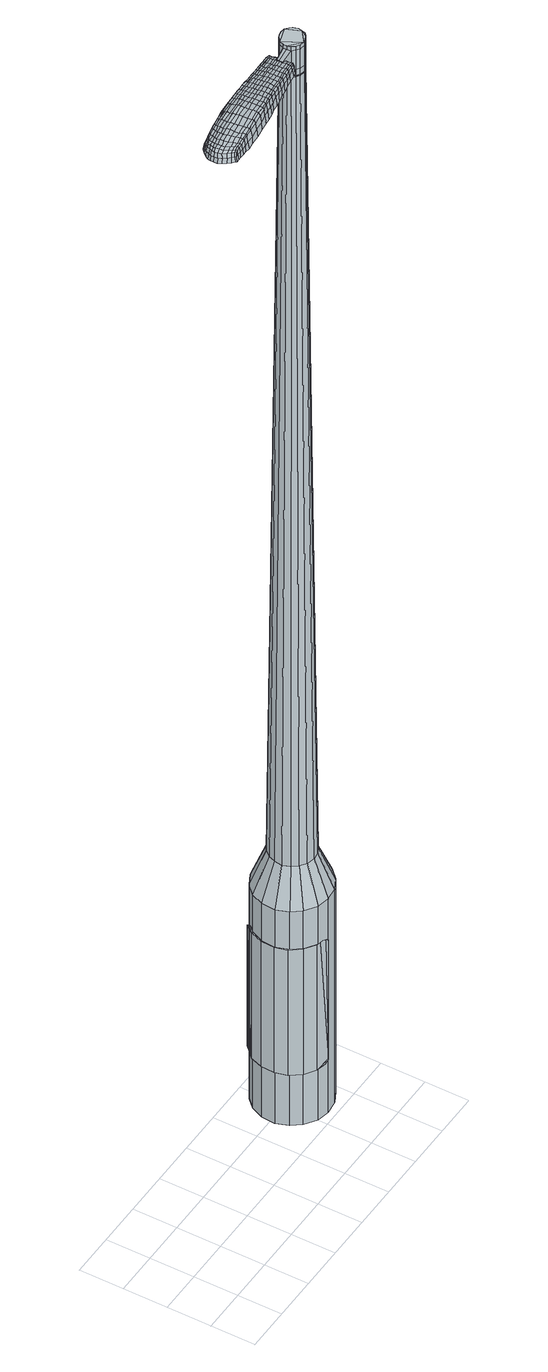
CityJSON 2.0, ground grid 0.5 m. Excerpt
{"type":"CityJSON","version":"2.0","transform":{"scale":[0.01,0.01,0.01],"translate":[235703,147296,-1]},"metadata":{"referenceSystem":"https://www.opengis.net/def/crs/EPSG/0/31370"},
"CityObjects":{
"object1":{"type":"GenericCityObject","attributes":{"cluster":427,"mean_distance_to_centroid":0.289,"new_centroid_x":235705.69,"new_centroid_y":147297.02,"mean_distance_to_camera":9.15,"H1":54.47,"H2":60.27,"Z_final":112.01,"cluster2":-1,"proj_x":235705.38,"proj_y":147294.45,"id_line":65041,"bearing_l":96.92,"distance":2.59,"orientation":"left","G_obj":186.92},"geometry":[{"type":"MultiSurface","lod":"2","boundaries":[[[0,1,2,3]],[[1,4,5,2]],[[4,6,7,5]],[[6,8,9,7]],[[8,10,11,9]],[[10,12,13,11]],[[12,14,15,13]],[[14,16,17,15]],[[16,18,19,17]],[[18,20,21,19]],[[20,22,23,21]],[[22,24,25,23]],[[24,26,27,25]],[[26,28,29,27]],[[28,30,31,29]],[[30,32,33,31]],[[32,34,35,33]],[[34,0,3,35]],[[36,37,38,39]],[[38,40,41,42]],[[41,43,42]],[[42,44,45,46]],[[45,47,46]],[[46,48,49,50]],[[49,51,50]],[[42,46,50,38]],[[50,52,39,38]],[[53,36,39]],[[2,5,7,35]],[[7,9,11,15]],[[11,13,15]],[[15,17,19,23]],[[19,21,23]],[[23,25,27,31]],[[27,29,31]],[[15,23,31,7]],[[31,33,35,7]],[[3,2,35]],[[1,0,54,55]],[[0,34,56,54]],[[34,32,57,56]],[[32,30,58,57]],[[30,28,59,58]],[[28,26,60,59]],[[26,24,61,60]],[[24,22,62,61]],[[22,20,63,62]],[[20,18,64,63]],[[18,16,65,64]],[[16,14,66,65]],[[14,12,67,66]],[[12,10,68,67]],[[10,8,69,68]],[[8,6,70,69]],[[6,4,71,70]],[[4,1,55,71]],[[55,54,72,73]],[[54,56,74,72]],[[56,57,75,74]],[[57,58,76,75]],[[58,59,77,76]],[[59,60,78,77]],[[60,61,79,78]],[[61,62,80,79]],[[62,63,81,80]],[[63,64,82,81]],[[64,65,83,82]],[[65,66,84,83]],[[66,67,85,84]],[[67,68,86,85]],[[68,69,87,86]],[[69,70,88,87]],[[70,71,89,88]],[[71,55,73,89]],[[90,91,92,93]],[[94,95,91,90]],[[96,97,95,94]],[[98,99,97,96]],[[100,101,99,98]],[[78,102,101,100]],[[79,103,102,78]],[[104,105,103,79]],[[106,107,105,104]],[[108,109,107,106]],[[110,111,109,108]],[[112,113,111,110]],[[114,115,113,112]],[[116,117,115,114]],[[118,119,117,116]],[[120,121,119,118]],[[122,123,121,120]],[[93,92,123,122]],[[124,125,126,127]],[[128,124,127,129]],[[130,128,129,131]],[[132,130,131,133]],[[134,132,133,135]],[[136,134,135,137]],[[138,136,137,139]],[[140,138,139,141]],[[142,140,141,143]],[[144,142,143,145]],[[146,144,145,147]],[[148,146,147,149]],[[150,148,149,151]],[[152,150,151,153]],[[154,152,153,155]],[[156,154,155,157]],[[73,72,90,93]],[[72,74,94,90]],[[74,75,96,94]],[[75,76,98,96]],[[76,77,100,98]],[[77,78,100]],[[80,104,79]],[[80,81,106,104]],[[81,82,108,106]],[[82,83,110,108]],[[83,84,112,110]],[[84,85,114,112]],[[85,86,116,114]],[[86,87,118,116]],[[87,88,120,118]],[[88,89,122,120]],[[89,73,93,122]],[[158,159,92,91]],[[159,160,123,92]],[[160,161,121,123]],[[161,162,119,121]],[[162,163,117,119]],[[163,164,115,117]],[[164,165,113,115]],[[165,166,111,113]],[[166,167,109,111]],[[167,168,107,109]],[[168,169,105,107]],[[169,103,105]],[[170,101,102]],[[170,171,99,101]],[[171,172,97,99]],[[172,173,95,97]],[[173,158,91,95]],[[39,52,156,174]],[[159,158,175,157]],[[53,39,174,125]],[[158,173,126,175]],[[36,53,125,124]],[[173,172,127,126]],[[37,36,124,128]],[[172,171,129,127]],[[38,37,128,130]],[[171,170,131,129]],[[40,38,130,132]],[[170,102,133,131]],[[41,40,132,134]],[[102,103,135,133]],[[43,41,134,136]],[[103,169,137,135]],[[42,43,136,138]],[[169,168,139,137]],[[44,42,138,140]],[[168,167,141,139]],[[45,44,140,142]],[[167,166,143,141]],[[47,45,142,144]],[[166,165,145,143]],[[46,47,144,146]],[[165,164,147,145]],[[48,46,146,148]],[[164,163,149,147]],[[49,48,148,150]],[[163,162,151,149]],[[51,49,150,152]],[[162,161,153,151]],[[50,51,152,154]],[[161,160,155,153]],[[52,50,154,156]],[[160,159,157,155]],[[156,157,176,177]],[[157,175,178,176]],[[175,126,179,178]],[[126,125,180,179]],[[125,174,181,180]],[[174,156,177,181]],[[182,183,184,185]],[[186,182,185,187]],[[182,186,188,189]],[[183,182,189,190]],[[191,192,193,194]],[[195,191,194,196]],[[191,195,197,198]],[[192,191,198,199]],[[200,201,202,203]],[[204,200,203,205]],[[200,204,206,207]],[[201,200,207,208]],[[209,210,211,212]],[[213,209,212,214]],[[209,213,215,216]],[[210,209,216,217]],[[218,219,220,221]],[[222,218,221,223]],[[218,222,224,225]],[[219,218,225,226]],[[227,228,229,230]],[[231,227,230,232]],[[227,231,233,234]],[[228,227,234,235]],[[236,237,238,239]],[[228,236,239,229]],[[236,228,235,240]],[[237,236,240,241]],[[242,243,244,245]],[[237,242,245,238]],[[242,237,241,246]],[[243,242,246,247]],[[248,186,187,249]],[[243,248,249,244]],[[248,243,247,250]],[[186,248,250,188]],[[251,252,253,254]],[[255,251,254,256]],[[251,255,257,258]],[[252,251,258,259]],[[260,261,262,263]],[[252,260,263,253]],[[260,252,259,264]],[[261,260,264,265]],[[266,267,268,269]],[[261,266,269,262]],[[266,261,265,270]],[[267,266,270,271]],[[272,273,274,275]],[[267,272,275,268]],[[272,267,271,276]],[[273,272,276,277]],[[278,183,190,279]],[[273,278,279,274]],[[278,273,277,280]],[[183,278,280,184]],[[281,282,283,284]],[[285,281,284,286]],[[281,285,287,288]],[[282,281,288,289]],[[290,291,292,293]],[[282,290,293,283]],[[290,282,289,294]],[[291,290,294,295]],[[296,297,298,299]],[[291,296,299,292]],[[296,291,295,300]],[[297,296,300,301]],[[302,195,196,303]],[[297,302,303,298]],[[302,297,301,304]],[[195,302,304,197]],[[305,306,307,308]],[[309,305,308,310]],[[305,309,311,312]],[[306,305,312,313]],[[314,315,316,317]],[[306,314,317,307]],[[314,306,313,318]],[[315,314,318,319]],[[320,321,322,323]],[[315,320,323,316]],[[320,315,319,324]],[[321,320,324,325]],[[326,327,328,329]],[[321,326,329,322]],[[326,321,325,330]],[[327,326,330,331]],[[332,192,199,333]],[[327,332,333,328]],[[332,327,331,334]],[[192,332,334,193]],[[335,221,220,336]],[[337,335,336,338]],[[335,337,339,340]],[[221,335,340,223]],[[341,337,338,342]],[[343,341,342,344]],[[341,343,345,346]],[[337,341,346,339]],[[347,343,344,348]],[[349,347,348,350]],[[347,349,351,352]],[[343,347,352,345]],[[353,349,350,354]],[[355,353,354,356]],[[353,355,357,358]],[[349,353,358,351]],[[359,355,356,360]],[[210,359,360,211]],[[359,210,217,361]],[[355,359,361,357]],[[362,363,208,207]],[[364,362,207,206]],[[362,364,365,366]],[[363,362,366,367]],[[368,369,367,366]],[[370,368,366,365]],[[368,370,371,372]],[[369,368,372,373]],[[374,375,373,372]],[[376,374,372,371]],[[374,376,377,378]],[[375,374,378,379]],[[380,381,379,378]],[[382,380,378,377]],[[380,382,215,213]],[[381,380,213,214]],[[383,384,385,386]],[[285,383,386,287]],[[383,285,286,387]],[[384,383,387,388]],[[389,204,205,390]],[[384,389,390,385]],[[389,384,388,391]],[[204,389,391,206]],[[392,393,394,395]],[[231,392,395,233]],[[392,231,232,396]],[[393,392,396,397]],[[398,399,400,401]],[[393,398,401,394]],[[398,393,397,402]],[[399,398,402,403]],[[404,201,208,405]],[[399,404,405,400]],[[404,399,403,406]],[[201,404,406,202]],[[407,408,409,410]],[[189,407,410,190]],[[407,189,188,411]],[[408,407,411,412]],[[413,414,415,416]],[[408,413,416,409]],[[413,408,412,417]],[[414,413,417,418]],[[419,212,211,420]],[[414,419,420,415]],[[419,414,418,421]],[[212,419,421,214]],[[422,423,424,425]],[[194,422,425,196]],[[422,194,193,426]],[[423,422,426,427]],[[428,216,215,429]],[[423,428,429,424]],[[428,423,427,430]],[[216,428,430,217]],[[431,432,433,434]],[[309,431,434,311]],[[431,309,310,435]],[[432,431,435,436]],[[437,222,223,438]],[[432,437,438,433]],[[437,432,436,439]],[[222,437,439,224]],[[440,441,442,443]],[[255,440,443,257]],[[440,255,256,444]],[[441,440,444,445]],[[446,447,448,449]],[[441,446,449,442]],[[446,441,445,450]],[[447,446,450,451]],[[452,219,226,453]],[[447,452,453,448]],[[452,447,451,454]],[[219,452,454,220]],[[455,456,445,444]],[[254,455,444,256]],[[455,254,253,457]],[[456,455,457,458]],[[459,460,451,450]],[[456,459,450,445]],[[459,456,458,461]],[[460,459,461,462]],[[463,336,220,454]],[[460,463,454,451]],[[463,460,462,464]],[[336,463,464,338]],[[465,466,467,468]],[[312,465,468,313]],[[465,312,311,434]],[[466,465,434,433]],[[469,340,339,470]],[[466,469,470,467]],[[469,466,433,438]],[[340,469,438,223]],[[471,472,458,457]],[[263,471,457,253]],[[471,263,262,473]],[[472,471,473,474]],[[475,476,462,461]],[[472,475,461,458]],[[475,472,474,477]],[[476,475,477,478]],[[479,342,338,464]],[[476,479,464,462]],[[479,476,478,480]],[[342,479,480,344]],[[481,482,483,484]],[[318,481,484,319]],[[481,318,313,468]],[[482,481,468,467]],[[485,346,345,486]],[[482,485,486,483]],[[485,482,467,470]],[[346,485,470,339]],[[487,488,474,473]],[[269,487,473,262]],[[487,269,268,489]],[[488,487,489,490]],[[491,492,478,477]],[[488,491,477,474]],[[491,488,490,493]],[[492,491,493,494]],[[495,348,344,480]],[[492,495,480,478]],[[495,492,494,496]],[[348,495,496,350]],[[497,498,499,500]],[[324,497,500,325]],[[497,324,319,484]],[[498,497,484,483]],[[501,352,351,502]],[[498,501,502,499]],[[501,498,483,486]],[[352,501,486,345]],[[503,504,490,489]],[[275,503,489,268]],[[503,275,274,505]],[[504,503,505,506]],[[507,508,494,493]],[[504,507,493,490]],[[507,504,506,509]],[[508,507,509,510]],[[511,354,350,496]],[[508,511,496,494]],[[511,508,510,512]],[[354,511,512,356]],[[513,514,515,516]],[[330,513,516,331]],[[513,330,325,500]],[[514,513,500,499]],[[517,358,357,518]],[[514,517,518,515]],[[517,514,499,502]],[[358,517,502,351]],[[519,520,506,505]],[[279,519,505,274]],[[519,279,190,410]],[[520,519,410,409]],[[521,522,510,509]],[[520,521,509,506]],[[521,520,409,416]],[[522,521,416,415]],[[523,360,356,512]],[[522,523,512,510]],[[523,522,415,420]],[[360,523,420,211]],[[524,525,427,426]],[[334,524,426,193]],[[524,334,331,516]],[[525,524,516,515]],[[526,361,217,430]],[[525,526,430,427]],[[526,525,515,518]],[[361,526,518,357]],[[527,528,388,387]],[[284,527,387,286]],[[527,284,283,529]],[[528,527,529,530]],[[531,364,206,391]],[[528,531,391,388]],[[531,528,530,532]],[[364,531,532,365]],[[533,534,535,536]],[[234,533,536,235]],[[533,234,233,395]],[[534,533,395,394]],[[537,538,539,540]],[[534,537,540,535]],[[537,534,394,401]],[[538,537,401,400]],[[541,363,367,542]],[[538,541,542,539]],[[541,538,400,405]],[[363,541,405,208]],[[543,544,530,529]],[[293,543,529,283]],[[543,293,292,545]],[[544,543,545,546]],[[547,370,365,532]],[[544,547,532,530]],[[547,544,546,548]],[[370,547,548,371]],[[549,550,551,552]],[[240,549,552,241]],[[549,240,235,536]],[[550,549,536,535]],[[553,554,555,556]],[[550,553,556,551]],[[553,550,535,540]],[[554,553,540,539]],[[557,369,373,558]],[[554,557,558,555]],[[557,554,539,542]],[[369,557,542,367]],[[559,560,546,545]],[[299,559,545,292]],[[559,299,298,561]],[[560,559,561,562]],[[563,376,371,548]],[[560,563,548,546]],[[563,560,562,564]],[[376,563,564,377]],[[565,566,567,568]],[[246,565,568,247]],[[565,246,241,552]],[[566,565,552,551]],[[569,570,571,572]],[[566,569,572,567]],[[569,566,551,556]],[[570,569,556,555]],[[573,375,379,574]],[[570,573,574,571]],[[573,570,555,558]],[[375,573,558,373]],[[575,576,562,561]],[[303,575,561,298]],[[575,303,196,425]],[[576,575,425,424]],[[577,382,377,564]],[[576,577,564,562]],[[577,576,424,429]],[[382,577,429,215]],[[578,579,412,411]],[[250,578,411,188]],[[578,250,247,568]],[[579,578,568,567]],[[580,581,418,417]],[[579,580,417,412]],[[580,579,567,572]],[[581,580,572,571]],[[582,381,214,421]],[[581,582,421,418]],[[582,581,571,574]],[[381,582,574,379]],[[583,584,585,586]],[[586,585,587,588]],[[589,587,585,590]],[[590,585,584,591]],[[592,593,594,595]],[[595,594,596,597]],[[598,596,594,599]],[[599,594,593,600]],[[601,602,603,604]],[[604,603,605,606]],[[607,605,603,608]],[[608,603,602,609]],[[610,611,612,613]],[[613,612,614,615]],[[616,614,612,617]],[[617,612,611,618]],[[619,620,621,622]],[[622,621,623,624]],[[625,623,621,626]],[[626,621,620,627]],[[628,629,630,631]],[[631,630,632,633]],[[634,632,630,635]],[[635,630,629,636]],[[637,638,639,640]],[[640,639,629,628]],[[636,629,639,641]],[[641,639,638,642]],[[643,644,645,646]],[[646,645,638,637]],[[642,638,645,647]],[[647,645,644,648]],[[588,587,649,650]],[[650,649,644,643]],[[648,644,649,651]],[[651,649,587,589]],[[652,653,654,655]],[[655,654,656,657]],[[658,656,654,659]],[[659,654,653,660]],[[661,662,663,664]],[[664,663,653,652]],[[660,653,663,665]],[[665,663,662,666]],[[667,668,669,670]],[[670,669,662,661]],[[666,662,669,671]],[[671,669,668,672]],[[673,674,675,676]],[[676,675,668,667]],[[672,668,675,677]],[[677,675,674,678]],[[591,584,679,680]],[[680,679,674,673]],[[678,674,679,681]],[[681,679,584,583]],[[682,683,684,685]],[[685,684,686,687]],[[688,686,684,689]],[[689,684,683,690]],[[691,692,693,694]],[[694,693,683,682]],[[690,683,693,695]],[[695,693,692,696]],[[697,698,699,700]],[[700,699,692,691]],[[696,692,699,701]],[[701,699,698,702]],[[597,596,703,704]],[[704,703,698,697]],[[702,698,703,705]],[[705,703,596,598]],[[706,707,708,709]],[[709,708,710,711]],[[712,710,708,713]],[[713,708,707,714]],[[715,716,717,718]],[[718,717,707,706]],[[714,707,717,719]],[[719,717,716,720]],[[721,722,723,724]],[[724,723,716,715]],[[720,716,723,725]],[[725,723,722,726]],[[727,728,729,730]],[[730,729,722,721]],[[726,722,729,731]],[[731,729,728,732]],[[600,593,733,734]],[[734,733,728,727]],[[732,728,733,735]],[[735,733,593,592]],[[619,622,736,737]],[[737,736,738,739]],[[740,738,736,741]],[[741,736,622,624]],[[739,738,742,743]],[[743,742,744,745]],[[746,744,742,747]],[[747,742,738,740]],[[745,744,748,749]],[[749,748,750,751]],[[752,750,748,753]],[[753,748,744,746]],[[751,750,754,755]],[[755,754,756,757]],[[758,756,754,759]],[[759,754,750,752]],[[757,756,760,761]],[[761,760,611,610]],[[618,611,760,762]],[[762,760,756,758]],[[609,763,764,608]],[[608,764,765,607]],[[766,765,764,767]],[[767,764,763,768]],[[768,769,770,767]],[[767,770,771,766]],[[772,771,770,773]],[[773,770,769,774]],[[774,775,776,773]],[[773,776,777,772]],[[778,777,776,779]],[[779,776,775,780]],[[780,781,782,779]],[[779,782,783,778]],[[616,783,782,614]],[[614,782,781,615]],[[784,785,786,787]],[[787,786,686,688]],[[687,686,786,788]],[[788,786,785,789]],[[606,605,790,791]],[[791,790,785,784]],[[789,785,790,792]],[[792,790,605,607]],[[793,794,795,796]],[[796,795,632,634]],[[633,632,795,797]],[[797,795,794,798]],[[799,800,801,802]],[[802,801,794,793]],[[798,794,801,803]],[[803,801,800,804]],[[609,602,805,806]],[[806,805,800,799]],[[804,800,805,807]],[[807,805,602,601]],[[808,809,810,811]],[[811,810,590,591]],[[589,590,810,812]],[[812,810,809,813]],[[814,815,816,817]],[[817,816,809,808]],[[813,809,816,818]],[[818,816,815,819]],[[610,613,820,821]],[[821,820,815,814]],[[819,815,820,822]],[[822,820,613,615]],[[823,824,825,826]],[[826,825,595,597]],[[592,595,825,827]],[[827,825,824,828]],[[616,617,829,830]],[[830,829,824,823]],[[828,824,829,831]],[[831,829,617,618]],[[832,833,834]],[[834,833,710,712]],[[711,710,833,835]],[[835,833,832,836]],[[624,623,837,838]],[[838,837,832,834]],[[836,832,837,839]],[[839,837,623,625]],[[840,841,842]],[[842,841,656,658]],[[657,656,841,843]],[[843,841,840,844]],[[845,846,847,848]],[[848,847,840,842]],[[844,840,847,849]],[[849,847,846,850]],[[627,620,851,852]],[[852,851,846,845]],[[850,846,851,853]],[[853,851,620,619]],[[844,854,843]],[[843,854,655,657]],[[652,655,854,855]],[[855,854,856]],[[850,857,858,849]],[[849,858,854,844]],[[856,854,858,859]],[[859,858,857,860]],[[619,737,177,853]],[[853,177,857,850]],[[860,857,177,861]],[[861,177,737,739]],[[862,863,864,865]],[[865,864,713,714]],[[712,713,864,834]],[[864,863,834]],[[740,741,866,867]],[[867,866,863,862]],[[834,863,866,838]],[[838,866,741,624]],[[856,868,869,855]],[[855,869,664,652]],[[661,664,869,870]],[[870,869,868,871]],[[860,872,873,859]],[[859,873,868,856]],[[871,868,873,874]],[[874,873,872,875]],[[739,743,876,861]],[[861,876,872,860]],[[875,872,876,877]],[[877,876,743,745]],[[878,879,880,881]],[[881,880,719,720]],[[714,719,880,865]],[[865,880,879,862]],[[746,747,882,883]],[[883,882,879,878]],[[862,879,882,867]],[[867,882,747,740]],[[871,884,885,870]],[[870,885,670,661]],[[667,670,885,886]],[[886,885,884,887]],[[875,888,889,874]],[[874,889,884,871]],[[887,884,889,890]],[[890,889,888,891]],[[745,749,892,877]],[[877,892,888,875]],[[891,888,892,893]],[[893,892,749,751]],[[894,895,896,897]],[[897,896,725,726]],[[720,725,896,881]],[[881,896,895,878]],[[752,753,898,899]],[[899,898,895,894]],[[878,895,898,883]],[[883,898,753,746]],[[887,900,901,886]],[[886,901,676,667]],[[673,676,901,902]],[[902,901,900,903]],[[891,904,905,890]],[[890,905,900,887]],[[903,900,905,906]],[[906,905,904,907]],[[751,755,908,893]],[[893,908,904,891]],[[907,904,908,909]],[[909,908,755,757]],[[910,911,912,913]],[[913,912,731,732]],[[726,731,912,897]],[[897,912,911,894]],[[758,759,914,915]],[[915,914,911,910]],[[894,911,914,899]],[[899,914,759,752]],[[903,916,917,902]],[[902,917,680,673]],[[591,680,917,811]],[[811,917,916,808]],[[907,918,919,906]],[[906,919,916,903]],[[808,916,919,817]],[[817,919,918,814]],[[757,761,920,909]],[[909,920,918,907]],[[814,918,920,821]],[[821,920,761,610]],[[828,921,922,827]],[[827,922,735,592]],[[732,735,922,913]],[[913,922,921,910]],[[618,762,923,831]],[[831,923,921,828]],[[910,921,923,915]],[[915,923,762,758]],[[789,924,925,788]],[[788,925,685,687]],[[682,685,925,926]],[[926,925,924,927]],[[607,765,928,792]],[[792,928,924,789]],[[927,924,928,929]],[[929,928,765,766]],[[930,931,932,933]],[[933,932,635,636]],[[634,635,932,796]],[[796,932,931,793]],[[934,935,936,937]],[[937,936,931,930]],[[793,931,936,802]],[[802,936,935,799]],[[768,763,938,939]],[[939,938,935,934]],[[799,935,938,806]],[[806,938,763,609]],[[927,940,941,926]],[[926,941,694,682]],[[691,694,941,942]],[[942,941,940,943]],[[766,771,944,929]],[[929,944,940,927]],[[943,940,944,945]],[[945,944,771,772]],[[946,947,948,949]],[[949,948,641,642]],[[636,641,948,933]],[[933,948,947,930]],[[950,951,952,953]],[[953,952,947,946]],[[930,947,952,937]],[[937,952,951,934]],[[774,769,954,955]],[[955,954,951,950]],[[934,951,954,939]],[[939,954,769,768]],[[943,956,957,942]],[[942,957,700,691]],[[697,700,957,958]],[[958,957,956,959]],[[772,777,960,945]],[[945,960,956,943]],[[959,956,960,961]],[[961,960,777,778]],[[962,963,964,965]],[[965,964,647,648]],[[642,647,964,949]],[[949,964,963,946]],[[966,967,968,969]],[[969,968,963,962]],[[946,963,968,953]],[[953,968,967,950]],[[780,775,970,971]],[[971,970,967,966]],[[950,967,970,955]],[[955,970,775,774]],[[959,972,973,958]],[[958,973,704,697]],[[597,704,973,826]],[[826,973,972,823]],[[778,783,974,961]],[[961,974,972,959]],[[823,972,974,830]],[[830,974,783,616]],[[813,975,976,812]],[[812,976,651,589]],[[648,651,976,965]],[[965,976,975,962]],[[819,977,978,818]],[[818,978,975,813]],[[962,975,978,969]],[[969,978,977,966]],[[615,781,979,822]],[[822,979,977,819]],[[966,977,979,971]],[[971,979,781,780]],[[583,586,185,184]],[[586,588,187,185]],[[598,599,198,197]],[[599,600,199,198]],[[601,604,203,202]],[[604,606,205,203]],[[625,626,225,224]],[[626,627,226,225]],[[628,631,230,229]],[[631,633,232,230]],[[637,640,239,238]],[[640,628,229,239]],[[643,646,245,244]],[[646,637,238,245]],[[588,650,249,187]],[[650,643,244,249]],[[658,659,258,257]],[[659,660,259,258]],[[660,665,264,259]],[[665,666,265,264]],[[666,671,270,265]],[[671,672,271,270]],[[672,677,276,271]],[[677,678,277,276]],[[678,681,280,277]],[[681,583,184,280]],[[688,689,288,287]],[[689,690,289,288]],[[690,695,294,289]],[[695,696,295,294]],[[696,701,300,295]],[[701,702,301,300]],[[702,705,304,301]],[[705,598,197,304]],[[706,709,308,307]],[[709,711,310,308]],[[715,718,317,316]],[[718,706,307,317]],[[721,724,323,322]],[[724,715,316,323]],[[727,730,329,328]],[[730,721,322,329]],[[600,734,333,199]],[[734,727,328,333]],[[784,787,386,385]],[[787,688,287,386]],[[606,791,390,205]],[[791,784,385,390]],[[633,797,396,232]],[[797,798,397,396]],[[798,803,402,397]],[[803,804,403,402]],[[804,807,406,403]],[[807,601,202,406]],[[711,835,435,310]],[[835,836,436,435]],[[836,839,439,436]],[[839,625,224,439]],[[842,443,442]],[[842,658,257,443]],[[845,848,449,448]],[[848,842,442,449]],[[627,852,453,226]],[[852,845,448,453]],[[980,981,982,983]],[[984,985,983,982]],[[986,987,988,989]],[[990,991,992,993]],[[981,994,995,982]],[[996,984,982,995]],[[997,986,989,998]],[[999,1000,991,990]],[[994,1001,1002,995]],[[1002,1003,996,995]],[[1004,997,998,1005]],[[1006,1000,999,1007]],[[1001,1008,1009,1002]],[[1009,1010,1003,1002]],[[1011,1004,1005,1012]],[[1013,1006,1007,1014]],[[1015,1016,1017,1018]],[[1019,1020,1016,1015]],[[1019,1021,1022,1020]],[[1021,1023,1024,1022]],[[1025,1026,1027,1028]],[[1029,1030,1026,1025]],[[1031,1032,1030,1029]],[[1033,1034,1032,1031]],[[1028,1017,1016,1025]],[[1025,1016,1020,1029]],[[1020,1022,1031,1029]],[[1022,1024,1033,1031]],[[989,988,985,984]],[[998,989,984,996]],[[1003,1005,998,996]],[[1010,1012,1005,1003]],[[990,993,987,986]],[[999,990,986,997]],[[1007,999,997,1004]],[[1014,1007,1004,1011]],[[991,1015,1018,992]],[[1000,1019,1015,991]],[[1021,1019,1000,1006]],[[1023,1021,1006,1013]],[[1035,1036,1037,1038]],[[1037,1039,1040,1041]],[[1037,1041,1042,1043]],[[1037,1043,1038]],[[1044,1035,1038,1045]],[[1046,1045,1038,1047]],[[1048,1047,1038]],[[1049,1037,1036,1050]],[[1051,1049,1050,1052]],[[1053,1051,1052,1054]],[[1055,1053,1054,1056]],[[1057,1055,1056,1058]],[[1058,1059,1060,1061]],[[1058,1061,1062,1063]],[[1058,1063,1064,1065]],[[1064,1066,1067,1068]],[[1064,1068,1069,1070]],[[1064,1070,1065]],[[1058,1065,1057]],[[1071,1072,1036,1035]],[[1073,1074,1039,1037]],[[1075,1076,1048,1038]],[[1072,1077,1050,1036]],[[1078,1073,1037,1049]],[[1077,1079,1052,1050]],[[1080,1078,1049,1051]],[[1079,1081,1054,1052]],[[1082,1080,1051,1053]],[[1081,1083,1056,1054]],[[1084,1082,1053,1055]],[[1083,1085,1058,1056]],[[1086,1084,1055,1057]],[[1085,1087,1059,1058]],[[1088,1089,1066,1064]],[[1090,1086,1057,1065]],[[1060,1059,1087,1091]],[[1061,1060,1091,1092]],[[1062,1061,1092,1093]],[[1063,1062,1093,1094]],[[1064,1063,1094,1088]],[[1095,1071,1035,1044]],[[1096,1095,1044,1045]],[[1097,1096,1045,1046]],[[1098,1097,1046,1047]],[[1076,1098,1047,1048]],[[1040,1039,1074,1099]],[[1067,1066,1089,1100]],[[1041,1040,1099,1101]],[[1042,1041,1101,1102]],[[1043,1042,1102,1103]],[[1038,1043,1103,1075]],[[1068,1067,1100,1104]],[[1069,1068,1104,1105]],[[1070,1069,1105,1106]],[[1065,1070,1106,1090]]]}]}
},
"vertices":[
[225,95,384],[226,110,384],[226,110,96],[225,95,96],[232,124,384],[232,124,96],[242,134,384],[242,134,96],[255,141,384],[255,141,96],[270,143,384],[270,143,96],[284,139,384],[284,139,96],[296,131,384],[296,131,96],[305,120,384],[305,120,96],[309,106,384],[309,106,96],[309,91,384],[309,91,96],[303,77,384],[303,77,96],[293,67,384],[293,67,96],[280,60,384],[280,60,96],[265,58,384],[265,58,96],[251,61,384],[251,61,96],[238,70,384],[238,70,96],[230,81,384],[230,81,96],[258,91,1524],[262,88,1524],[267,87,1524],[254,99,1524],[271,88,1524],[275,90,1524],[280,97,1524],[279,93,1524],[281,102,1524],[279,107,1524],[273,113,1524],[277,110,1524],[268,114,1524],[263,113,1524],[256,108,1524],[259,111,1524],[254,103,1524],[255,94,1524],[242,97,429],[243,106,429],[245,89,429],[250,82,429],[257,77,429],[266,75,429],[275,76,429],[282,80,429],[288,87,429],[292,95,429],[292,103,429],[290,112,429],[285,119,429],[277,124,429],[269,126,429],[260,125,429],[252,121,429],[246,114,429],[254,99,1483],[254,103,1483],[255,94,1483],[258,91,1483],[262,88,1483],[267,87,1483],[271,88,1483],[275,90,1483],[279,93,1483],[280,97,1483],[281,102,1483],[279,107,1483],[277,110,1483],[273,113,1483],[268,114,1483],[263,113,1483],[259,111,1483],[256,108,1483],[255,99,1483],[255,99,1485],[255,103,1485],[255,103,1483],[256,95,1483],[256,95,1485],[259,91,1483],[259,91,1485],[262,89,1483],[262,89,1485],[267,88,1483],[267,88,1485],[271,88,1485],[275,90,1485],[278,93,1483],[278,93,1485],[280,98,1483],[280,98,1485],[280,102,1483],[280,102,1485],[279,106,1483],[279,106,1485],[276,110,1483],[276,110,1485],[272,112,1483],[272,112,1485],[268,113,1483],[268,113,1485],[264,113,1483],[264,113,1485],[260,111,1483],[260,111,1485],[257,107,1483],[257,107,1485],[258,91,1519],[255,94,1519],[255,94,1493],[258,91,1493],[262,88,1519],[262,88,1493],[267,87,1519],[267,87,1493],[271,88,1519],[271,88,1493],[275,90,1519],[275,90,1493],[279,93,1519],[279,93,1493],[280,97,1519],[280,97,1493],[281,102,1519],[281,102,1493],[279,107,1519],[279,107,1493],[277,110,1519],[277,110,1493],[273,113,1519],[273,113,1493],[268,114,1519],[268,114,1493],[263,113,1519],[263,113,1493],[259,111,1519],[259,111,1493],[256,108,1519],[256,108,1493],[254,103,1519],[254,103,1493],[254,99,1485],[254,103,1485],[256,108,1485],[259,111,1485],[263,113,1485],[268,114,1485],[273,113,1485],[277,110,1485],[279,107,1485],[281,102,1485],[280,97,1485],[279,93,1485],[267,87,1485],[262,88,1485],[258,91,1485],[255,94,1485],[254,99,1519],[254,99,1493],[235,100,1513],[235,100,1518],[235,97,1513],[236,93,1513],[236,93,1518],[235,97,1518],[160,107,1519],[167,108,1518],[165,109,1509],[158,108,1510],[151,106,1519],[150,108,1510],[152,105,1526],[161,106,1525],[168,106,1525],[164,69,1519],[171,70,1518],[172,72,1525],[165,70,1525],[155,67,1519],[156,69,1526],[154,66,1510],[163,67,1510],[170,68,1509],[89,77,1519],[89,81,1519],[88,81,1513],[88,77,1513],[91,73,1519],[90,73,1513],[92,74,1524],[91,78,1524],[90,81,1524],[163,86,1530],[170,87,1529],[169,90,1529],[162,90,1530],[153,85,1531],[153,89,1531],[154,81,1530],[163,83,1530],[170,84,1529],[243,96,1512],[242,99,1512],[241,99,1517],[241,96,1517],[243,93,1512],[242,93,1517],[242,93,1506],[242,96,1506],[241,99,1506],[101,99,1519],[104,99,1519],[103,101,1512],[100,100,1512],[99,98,1518],[98,99,1512],[99,97,1522],[101,97,1523],[105,98,1524],[109,100,1519],[114,102,1519],[113,103,1512],[108,102,1512],[109,99,1524],[115,100,1525],[120,103,1519],[128,104,1519],[127,105,1511],[119,104,1511],[121,101,1526],[129,102,1526],[139,105,1519],[138,106,1510],[140,104,1526],[233,112,1513],[226,111,1513],[227,110,1518],[234,111,1517],[239,112,1512],[238,111,1516],[238,113,1506],[232,113,1507],[225,112,1507],[218,111,1514],[211,110,1515],[212,109,1520],[219,110,1519],[217,112,1507],[209,112,1507],[203,110,1515],[196,110,1516],[197,108,1522],[204,109,1521],[202,111,1508],[194,111,1508],[188,109,1517],[181,109,1517],[182,107,1524],[190,108,1523],[187,110,1508],[180,110,1509],[174,108,1518],[175,107,1524],[172,109,1509],[104,63,1519],[108,63,1519],[108,64,1524],[105,64,1523],[102,63,1518],[103,64,1522],[101,62,1512],[104,62,1512],[107,62,1512],[113,63,1519],[118,63,1519],[119,65,1525],[113,64,1524],[112,62,1512],[117,62,1512],[124,64,1519],[132,64,1519],[133,66,1526],[125,65,1526],[123,62,1511],[131,63,1511],[144,66,1519],[144,67,1526],[143,64,1510],[237,82,1513],[229,80,1513],[229,79,1507],[236,80,1507],[242,83,1512],[242,82,1506],[241,84,1516],[237,83,1517],[230,82,1518],[222,79,1514],[215,78,1515],[214,76,1507],[221,78,1507],[223,80,1519],[215,79,1520],[207,76,1515],[200,75,1516],[199,73,1508],[206,75,1508],[208,78,1521],[201,76,1522],[193,74,1517],[185,72,1517],[184,71,1509],[192,72,1508],[193,75,1523],[186,74,1524],[178,71,1518],[177,69,1509],[179,73,1524],[236,96,1519],[236,98,1519],[229,95,1520],[228,97,1520],[229,92,1520],[236,93,1519],[221,94,1522],[221,96,1522],[214,93,1523],[214,96,1523],[214,90,1523],[222,91,1521],[207,92,1524],[206,95,1524],[199,91,1525],[199,94,1525],[200,88,1525],[207,89,1524],[192,90,1526],[191,93,1526],[184,89,1527],[184,92,1527],[185,86,1527],[192,87,1526],[177,88,1528],[177,91,1528],[178,85,1528],[94,78,1527],[93,82,1527],[95,74,1526],[99,75,1527],[98,78,1528],[98,82,1528],[104,79,1529],[104,83,1529],[106,75,1528],[113,76,1530],[112,80,1530],[111,84,1530],[119,81,1531],[119,85,1531],[120,77,1530],[129,78,1531],[128,82,1531],[128,86,1531],[141,84,1531],[140,87,1531],[141,80,1531],[100,64,1518],[97,66,1519],[96,65,1513],[99,63,1513],[101,65,1523],[99,67,1523],[94,69,1519],[93,69,1513],[95,70,1524],[97,96,1518],[95,95,1518],[96,94,1523],[98,96,1523],[96,97,1513],[94,95,1513],[92,92,1519],[90,88,1519],[92,88,1524],[94,92,1523],[91,92,1513],[89,88,1513],[89,85,1519],[91,85,1524],[88,85,1513],[161,104,1528],[161,102,1528],[168,103,1528],[168,105,1527],[152,103,1528],[152,101,1529],[161,99,1529],[162,96,1530],[169,97,1529],[169,100,1528],[152,99,1529],[153,95,1530],[162,93,1530],[169,94,1529],[153,92,1531],[165,72,1528],[164,74,1529],[156,73,1529],[156,71,1528],[172,73,1527],[172,75,1528],[164,78,1529],[155,77,1530],[171,79,1528],[244,84,1512],[244,86,1512],[243,87,1517],[243,85,1517],[243,83,1506],[243,85,1506],[243,90,1512],[242,90,1517],[243,89,1506],[241,111,1512],[241,109,1512],[240,110,1506],[240,112,1506],[240,110,1517],[240,109,1517],[241,107,1512],[242,104,1512],[241,105,1506],[240,107,1506],[240,106,1517],[241,104,1517],[242,102,1512],[241,102,1506],[241,101,1517],[234,110,1519],[235,108,1519],[227,109,1520],[227,107,1520],[235,106,1519],[235,103,1519],[227,105,1520],[228,102,1520],[236,101,1519],[228,100,1520],[237,84,1519],[237,86,1519],[230,85,1520],[230,83,1520],[237,89,1519],[229,88,1520],[220,108,1521],[220,107,1521],[212,108,1522],[212,106,1522],[220,104,1521],[220,102,1521],[213,104,1522],[213,101,1523],[221,99,1522],[213,98,1523],[223,82,1521],[222,84,1521],[215,82,1522],[215,80,1522],[222,87,1521],[215,86,1522],[205,107,1523],[205,106,1523],[197,107,1524],[198,105,1524],[205,103,1523],[206,100,1524],[198,102,1525],[198,100,1525],[206,97,1524],[199,97,1525],[208,79,1523],[208,81,1523],[200,80,1524],[201,78,1524],[207,85,1524],[200,84,1525],[190,106,1525],[190,104,1525],[183,106,1526],[183,104,1526],[190,102,1526],[191,99,1526],[183,101,1527],[183,98,1527],[191,96,1526],[184,95,1527],[193,77,1525],[193,79,1525],[186,78,1526],[186,75,1526],[193,83,1526],[185,82,1527],[175,105,1527],[176,103,1527],[176,101,1527],[176,98,1528],[176,94,1528],[179,74,1527],[179,77,1527],[178,80,1528],[103,65,1525],[101,67,1525],[107,65,1526],[105,67,1526],[98,70,1526],[102,70,1527],[100,96,1525],[98,94,1525],[102,95,1526],[104,97,1525],[96,92,1525],[95,89,1526],[99,89,1527],[100,93,1526],[94,85,1526],[98,86,1527],[112,66,1526],[110,67,1527],[118,66,1527],[117,68,1528],[108,71,1528],[115,72,1529],[109,98,1526],[107,96,1527],[114,97,1528],[115,99,1527],[106,93,1527],[105,90,1528],[112,91,1529],[113,94,1528],[104,87,1528],[111,87,1530],[124,66,1528],[123,69,1529],[133,67,1528],[132,70,1529],[121,72,1529],[130,73,1530],[121,100,1528],[120,98,1528],[128,99,1529],[129,101,1528],[119,95,1529],[119,92,1530],[128,93,1530],[128,96,1530],[118,88,1530],[127,89,1531],[144,69,1529],[144,71,1529],[142,75,1530],[141,102,1528],[140,100,1529],[140,97,1530],[140,94,1530],[140,91,1531],[165,107,1509],[167,106,1518],[160,105,1518],[158,106,1509],[151,104,1519],[150,106,1510],[152,103,1525],[161,104,1525],[168,104,1525],[171,73,1525],[171,72,1518],[164,71,1518],[164,72,1525],[155,69,1519],[156,71,1525],[154,68,1510],[162,69,1509],[170,70,1509],[90,81,1513],[91,81,1519],[91,78,1519],[90,78,1513],[93,74,1519],[92,74,1513],[94,75,1524],[93,78,1524],[92,81,1524],[169,90,1528],[169,87,1528],[162,86,1529],[162,90,1529],[153,85,1529],[153,88,1529],[154,82,1529],[163,83,1529],[170,84,1528],[239,98,1516],[240,99,1512],[240,96,1512],[240,96,1516],[241,93,1512],[240,93,1516],[240,93,1506],[240,96,1506],[239,99,1506],[104,99,1512],[105,97,1519],[102,97,1518],[101,98,1512],[100,96,1518],[99,97,1512],[100,95,1522],[102,96,1523],[105,96,1523],[114,101,1512],[115,100,1519],[109,99,1519],[108,100,1512],[110,97,1524],[116,98,1525],[127,103,1511],[128,102,1519],[121,101,1519],[119,102,1511],[121,99,1525],[129,100,1526],[140,103,1519],[138,104,1510],[141,102,1526],[227,108,1518],[226,109,1513],[233,110,1513],[234,109,1517],[238,110,1512],[238,109,1515],[237,111,1506],[232,111,1506],[225,110,1507],[212,107,1520],[211,108,1514],[218,109,1514],[219,108,1519],[217,110,1507],[210,110,1507],[197,106,1522],[196,108,1516],[203,108,1515],[204,107,1521],[202,109,1508],[195,109,1508],[182,105,1523],[181,107,1517],[188,107,1516],[189,106,1522],[187,108,1508],[180,108,1508],[174,106,1517],[175,105,1524],[172,107,1509],[108,66,1523],[108,65,1519],[105,65,1518],[105,66,1523],[103,65,1518],[103,66,1522],[102,64,1512],[104,64,1512],[107,63,1512],[119,67,1525],[118,65,1519],[113,65,1519],[113,66,1524],[112,64,1512],[117,64,1512],[133,68,1526],[132,66,1519],[124,66,1519],[125,67,1525],[123,64,1511],[131,65,1511],[143,68,1519],[144,69,1526],[142,66,1510],[228,81,1507],[229,82,1513],[236,84,1513],[235,82,1506],[241,85,1512],[240,84,1506],[240,85,1515],[237,85,1517],[229,83,1518],[213,78,1507],[214,80,1514],[221,81,1514],[221,80,1507],[222,82,1519],[215,81,1520],[198,75,1508],[199,77,1516],[207,78,1515],[206,77,1508],[207,80,1521],[200,78,1522],[184,73,1508],[185,74,1517],[192,76,1516],[191,74,1508],[193,77,1522],[186,76,1523],[178,73,1517],[177,71,1509],[178,75,1524],[235,95,1518],[235,98,1518],[228,95,1519],[228,97,1519],[228,92,1519],[235,93,1518],[221,94,1520],[220,96,1520],[213,93,1521],[213,95,1521],[214,90,1521],[221,91,1520],[206,92,1523],[206,95,1523],[199,91,1524],[198,94,1524],[199,88,1524],[206,89,1523],[191,90,1525],[191,93,1525],[184,89,1526],[184,92,1526],[184,86,1526],[192,87,1525],[177,88,1527],[176,91,1527],[177,85,1527],[95,82,1526],[95,78,1526],[96,75,1525],[100,75,1526],[99,79,1526],[98,82,1526],[105,83,1528],[105,79,1528],[106,76,1527],[113,77,1528],[112,80,1529],[112,84,1529],[119,85,1530],[119,81,1530],[120,77,1529],[129,78,1530],[128,82,1530],[128,86,1530],[140,87,1530],[141,84,1530],[141,80,1530],[98,66,1513],[99,67,1518],[101,66,1518],[100,65,1512],[102,67,1523],[100,68,1523],[96,71,1519],[95,70,1513],[97,71,1523],[98,93,1523],[96,93,1518],[98,95,1518],[99,94,1523],[97,96,1512],[95,94,1512],[94,88,1523],[92,88,1519],[94,91,1519],[96,90,1523],[93,91,1513],[91,88,1513],[91,84,1519],[93,84,1524],[90,84,1513],[168,102,1527],[161,102,1527],[161,103,1527],[168,103,1526],[153,102,1527],[152,101,1528],[168,96,1528],[161,96,1528],[161,99,1528],[168,99,1527],[152,98,1528],[152,95,1529],[162,93,1529],[169,93,1528],[153,92,1529],[155,74,1528],[164,75,1527],[164,73,1527],[156,72,1527],[171,74,1526],[171,76,1527],[163,79,1528],[155,77,1528],[170,80,1527],[242,86,1512],[242,85,1512],[241,86,1516],[241,84,1506],[241,85,1506],[241,89,1512],[240,90,1516],[240,89,1506],[239,109,1512],[239,110,1512],[238,110,1506],[238,109,1516],[238,108,1516],[239,104,1506],[239,104,1512],[239,107,1512],[238,107,1506],[238,106,1516],[239,104,1516],[240,101,1512],[239,101,1506],[239,101,1516],[234,108,1518],[227,108,1519],[227,107,1519],[234,103,1518],[234,105,1518],[227,105,1519],[227,102,1519],[228,100,1519],[229,85,1519],[236,86,1518],[236,85,1518],[229,84,1519],[236,89,1518],[229,88,1519],[219,106,1520],[219,107,1520],[212,107,1521],[212,106,1521],[220,102,1520],[219,104,1520],[212,103,1521],[212,101,1521],[220,99,1520],[213,98,1521],[214,83,1521],[222,84,1520],[222,83,1520],[215,81,1521],[221,87,1520],[214,86,1521],[204,105,1522],[204,106,1522],[197,106,1523],[197,105,1523],[205,100,1522],[205,103,1522],[197,102,1523],[198,99,1524],[205,97,1523],[198,96,1524],[200,80,1523],[207,81,1522],[207,80,1522],[200,79,1523],[207,85,1522],[199,84,1523],[190,104,1524],[190,105,1524],[182,104,1525],[182,103,1525],[190,99,1525],[190,101,1524],[183,101,1525],[183,98,1526],[191,96,1525],[183,95,1526],[185,78,1525],[193,79,1524],[193,78,1524],[186,77,1525],[192,83,1524],[185,82,1525],[175,103,1526],[175,104,1526],[176,97,1527],[175,100,1526],[176,94,1527],[178,77,1526],[178,76,1526],[178,81,1526],[102,68,1524],[104,67,1524],[107,67,1525],[105,68,1525],[99,71,1525],[103,71,1525],[103,94,1525],[100,93,1524],[101,95,1524],[105,95,1525],[100,89,1526],[96,88,1525],[98,91,1524],[101,92,1525],[95,85,1525],[99,85,1526],[111,68,1526],[112,67,1526],[118,67,1526],[117,69,1527],[108,72,1526],[115,72,1527],[114,96,1527],[108,95,1526],[109,96,1526],[115,97,1526],[112,90,1528],[106,90,1527],[107,93,1526],[113,94,1527],[105,86,1527],[112,87,1528],[123,69,1527],[124,68,1527],[132,69,1527],[132,70,1528],[122,73,1528],[130,74,1529],[129,98,1528],[121,97,1527],[121,98,1527],[129,99,1527],[128,92,1529],[119,91,1529],[120,94,1528],[128,95,1528],[119,88,1529],[128,89,1530],[143,72,1528],[144,70,1528],[142,76,1529],[140,99,1528],[141,101,1528],[140,94,1529],[140,97,1529],[140,90,1530],[238,111,1508],[239,104,1508],[206,101,1509],[205,109,1509],[185,99,1510],[184,108,1510],[145,95,1512],[144,105,1512],[162,107,1511],[163,97,1511],[127,93,1513],[114,91,1514],[113,100,1514],[126,102,1513],[239,97,1508],[207,93,1509],[186,91,1510],[146,86,1512],[164,88,1511],[129,84,1513],[115,82,1514],[240,91,1508],[208,86,1509],[187,82,1510],[148,77,1512],[165,79,1511],[116,73,1514],[130,75,1513],[241,84,1508],[209,78,1509],[188,74,1510],[149,68,1512],[167,70,1511],[117,65,1514],[131,65,1513],[101,89,1514],[96,87,1514],[95,94,1514],[100,97,1514],[102,81,1514],[97,80,1514],[103,72,1514],[98,73,1514],[104,64,1514],[99,66,1514],[92,84,1515],[89,80,1515],[89,81,1515],[91,88,1515],[92,80,1515],[89,79,1515],[93,75,1515],[90,78,1515],[93,71,1515],[90,77,1515],[253,60,334],[249,61,334],[249,61,165],[263,57,171],[253,60,165],[257,59,165],[260,58,166],[262,58,167],[263,57,169],[257,59,334],[260,58,333],[262,58,332],[263,57,331],[263,57,328],[237,69,165],[237,69,334],[228,81,165],[228,81,334],[224,95,165],[224,95,334],[225,110,165],[225,110,334],[230,124,165],[230,124,334],[233,127,334],[236,130,334],[238,132,333],[239,134,332],[240,135,331],[240,135,328],[233,127,165],[240,135,171],[240,135,169],[239,134,167],[238,132,166],[236,130,165],[254,62,334],[250,63,334],[250,63,165],[254,62,165],[264,60,171],[264,60,328],[239,71,334],[239,71,165],[231,82,334],[231,82,165],[227,96,334],[227,96,165],[227,110,334],[227,110,165],[233,122,334],[233,122,165],[235,125,334],[242,133,328],[242,133,171],[235,125,165],[238,128,334],[240,130,333],[241,132,332],[242,133,331],[258,62,334],[260,61,333],[262,60,332],[263,60,331],[258,62,165],[242,133,169],[260,61,166],[262,60,167],[263,60,169],[241,132,167],[240,130,166],[238,128,165]
]}
